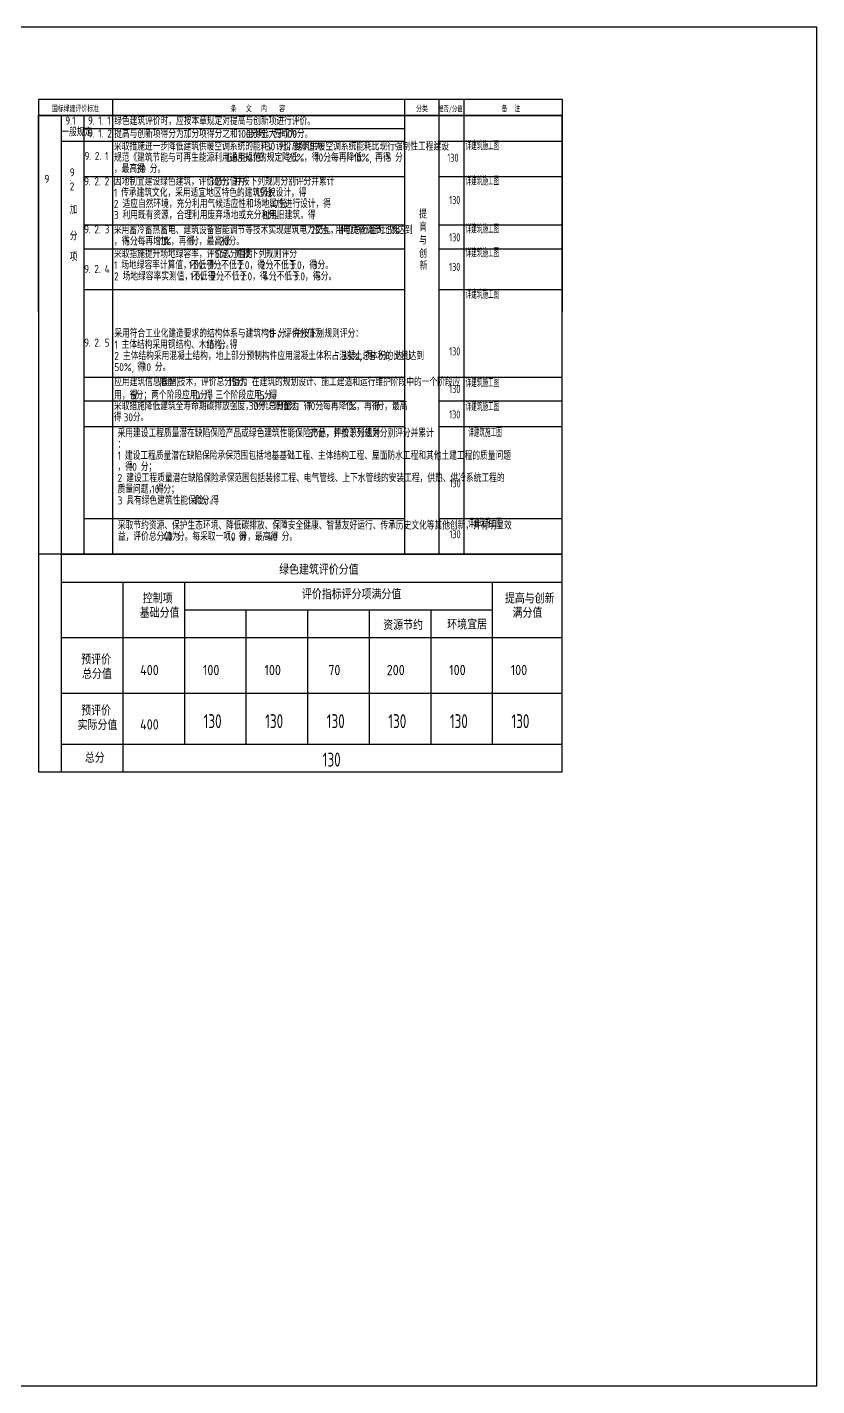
# Model space of a CAD drawing. Extents: x 94474582 to 94642782, y 24631448 to 24690848.
# Drawn here: x 94608256 to 94642782, y 24631448 to 24690848 of the extents above; entities that cross this region are included whole.
import ezdxf

# ---------------------------------------------------------------- set-up
doc = ezdxf.new("R2010")
doc.units = 0
doc.header["$LTSCALE"] = 1000
for name, color, linetype in [('A-TAB', 7, 'Continuous'), ('A-Text(建筑文字)', 33, 'Continuous'), ('A-TXT', 7, 'Continuous'), ('C-ANNO-TTLB', 7, 'Continuous'), ('PUB_TITLE', 4, 'Continuous')]:
    doc.layers.add(name, color=color, linetype=linetype)
doc.styles.add('-黑体', font='simhei.ttf', dxfattribs={"width": 0.7})
doc.styles.get("Standard").update_dxf_attribs({"font": 'gbenor.shx', "bigfont": 'gbcbig.shx'})
doc.styles.add('宋体', font='', dxfattribs={"width": 0.7})
doc.styles.get('宋体').set_extended_font_data('SimSun')

# ---------------------------------------------------------------- blocks, each defined once
blk = doc.blocks.new('AutoBlock_20250323_61', base_point=(94580135, 24638506))
at = {"color": 1, "width": 0.8}
blk.add_attdef('9.2.1', (94580135, 24638506), '', height=350, dxfattribs=at)
blk = doc.blocks.new('AutoBlock_20250323_62', base_point=(94580135, 24636717))
at = {"color": 1, "width": 0.8}
blk.add_attdef('9.2.2', (94580135, 24636717), '', height=350, dxfattribs=at)
blk = doc.blocks.new('AutoBlock_20250323_63', base_point=(94580135, 24635081))
at = {"color": 1, "width": 0.8}
blk.add_attdef('9.2.3', (94580135, 24635081), '', height=350, dxfattribs=at)
blk = doc.blocks.new('AutoBlock_20250323_64', base_point=(94580135, 24633783))
at = {"color": 1, "width": 0.8}
blk.add_attdef('9.2.4', (94580135, 24633783), '', height=350, dxfattribs=at)
blk = doc.blocks.new('AutoBlock_20250323_65', base_point=(94604033, 24685831))
at = {"color": 1, "width": 0.8}
blk.add_attdef('9.2.5', (94604033, 24685831), '', height=350, dxfattribs=at)
blk = doc.blocks.new('AutoBlock_20250323_66', base_point=(94604033, 24684184))
at = {"color": 1, "width": 0.8}
blk.add_attdef('9.2.6', (94604033, 24684184), '', height=350, dxfattribs=at)
blk = doc.blocks.new('AutoBlock_20250323_67', base_point=(94604033, 24683072))
at = {"color": 1, "width": 0.8}
blk.add_attdef('9.2.7', (94604033, 24683072), '', height=350, dxfattribs=at)
blk = doc.blocks.new('AutoBlock_20250323_70', base_point=(94593298, 24669368))
at = {"color": 1, "width": 0.8}
blk.add_attdef('安全耐久总分', (94593298, 24669368), '', height=610, dxfattribs=at)
blk = doc.blocks.new('AutoBlock_20250323_71', base_point=(94595990, 24669368))
at = {"color": 1, "width": 0.8}
blk.add_attdef('健康舒适总分', (94595990, 24669368), '', height=610, dxfattribs=at)
blk = doc.blocks.new('AutoBlock_20250323_72', base_point=(94598681, 24669368))
at = {"color": 1, "width": 0.8}
blk.add_attdef('生活便利总分', (94598681, 24669368), '', height=610, dxfattribs=at)
blk = doc.blocks.new('AutoBlock_20250323_73', base_point=(94601373, 24669368))
at = {"color": 1, "width": 0.8}
blk.add_attdef('资源节约总分', (94601373, 24669368), '', height=610, dxfattribs=at)
blk = doc.blocks.new('AutoBlock_20250323_74', base_point=(94604065, 24669368))
at = {"color": 1, "width": 0.8}
blk.add_attdef('环境宜居总分', (94604065, 24669368), '', height=610, dxfattribs=at)
blk = doc.blocks.new('AutoBlock_20250323_75', base_point=(94606757, 24669368))
at = {"color": 1, "width": 0.8}
blk.add_attdef('提高与创新总分', (94606757, 24669368), '', height=610, dxfattribs=at)
blk = doc.blocks.new('AutoBlock_20250323_178', base_point=(94580867, 24639086))
at = {"color": 1, "width": 0.7}
blk.add_attdef('9.2.1措施_001', (94580853, 24639086), '', height=350, dxfattribs=at)
blk = doc.blocks.new('AutoBlock_20250323_179', base_point=(94580867, 24637538))
at = {"color": 1, "width": 0.7}
blk.add_attdef('9.2.2措施_001', (94580853, 24637538), '', height=350, dxfattribs=at)
blk = doc.blocks.new('AutoBlock_20250323_180', base_point=(94580867, 24635432))
at = {"color": 1, "width": 0.7}
blk.add_attdef('9.2.3措施_001', (94580853, 24635432), '', height=350, dxfattribs=at)
blk = doc.blocks.new('AutoBlock_20250323_181', base_point=(94580867, 24634386))
at = {"color": 1, "width": 0.7}
blk.add_attdef('9.2.4措施_001', (94580853, 24634386), '', height=350, dxfattribs=at)
blk = doc.blocks.new('AutoBlock_20250323_182', base_point=(94604766, 24686604))
at = {"color": 1, "width": 0.7}
blk.add_attdef('9.2.5措施_001', (94604752, 24686604), '', height=350, dxfattribs=at)
blk = doc.blocks.new('AutoBlock_20250323_183', base_point=(94604766, 24684444))
at = {"color": 1, "width": 0.7}
blk.add_attdef('9.2.6措施_001', (94604752, 24684444), '', height=350, dxfattribs=at)
blk = doc.blocks.new('AutoBlock_20250323_184', base_point=(94604766, 24683404))
at = {"color": 1, "width": 0.7}
blk.add_attdef('9.2.7措施_001', (94604752, 24683404), '', height=350, dxfattribs=at)
blk = doc.blocks.new('AutoBlock_20250323_185', base_point=(94604881, 24682268))
at = {"color": 1, "width": 0.7}
blk.add_attdef('9.2.9措施_001', (94604867, 24682268), '', height=350, dxfattribs=at)
blk = doc.blocks.new('AutoBlock_20250323_186', base_point=(94604881, 24678290))
at = {"color": 1, "width": 0.7}
blk.add_attdef('9.2.10措施_001', (94604867, 24678290), '', height=350, dxfattribs=at)
blk = doc.blocks.new('sdafdsfw')
at = {"color": 1, "width": 0.8}
blk.add_attdef('9.2.9', (94604045, 24680704), '', height=350, dxfattribs=at)
blk = doc.blocks.new('9210')
at = {"color": 1, "width": 0.8}
blk.add_attdef('9.2.10', (94604045, 24677783), '', height=350, dxfattribs=at)
blk = doc.blocks.new('BZZF')
at = {"color": 1, "width": 0.8}
blk.add_attdef('标准总分', (94621177, 24658521), '', height=610, dxfattribs=at)

msp = doc.modelspace()

# ---------------------------------------------------------------- linework, layer by layer
at = {"layer": 'A-TAB'}
for p, q in [((94631654, 24667805), (94608756, 24667805)), ((94609748, 24667805), (94609748, 24658289)), ((94631654, 24658289), (94631654, 24667805)), ((94609748, 24658289), (94631654, 24658289))]:
    msp.add_line(p, q, dxfattribs=at)
for points in [[(94609748, 24666591), (94631654, 24666591)], [(94612440, 24666591), (94612440, 24658289)], [(94615132, 24666591), (94615132, 24659503)], [(94628590, 24666591), (94628590, 24659503)], [(94615132, 24665377), (94628590, 24665377)], [(94617823, 24665377), (94617823, 24659503)], [(94620515, 24665377), (94620515, 24659503)], [(94623207, 24665377), (94623207, 24659503)], [(94625899, 24665377), (94625899, 24659503)], [(94609748, 24664163), (94631654, 24664163)], [(94609748, 24661734), (94631654, 24661734)], [(94609748, 24659503), (94631654, 24659503)]]:
    msp.add_lwpolyline(points, dxfattribs=at)
at = {"layer": 'A-TXT'}
for p, q in [((94608756, 24686988), (94626315, 24686988)), ((94631654, 24686988), (94608756, 24686988)), ((94608756, 24686988), (94608756, 24658289)), ((94609748, 24686988), (94609748, 24658289)), ((94609748, 24686988), (94630664, 24686988)), ((94610739, 24686988), (94624754, 24686988)), ((94626254, 24686988), (94631654, 24686988)), ((94626256, 24686988), (94631656, 24686988)), ((94631654, 24658289), (94631654, 24686988)), ((94610740, 24686425), (94624755, 24686425)), ((94609748, 24685862), (94624755, 24685862)), ((94626256, 24685862), (94631656, 24685862)), ((94610740, 24684314), (94624755, 24684314)), ((94626256, 24684314), (94631656, 24684314)), ((94610740, 24682207), (94624755, 24682207)), ((94626256, 24682207), (94631656, 24682207)), ((94610740, 24681162), (94624755, 24681162)), ((94626256, 24681162), (94631656, 24681162)), ((94610739, 24679380), (94624754, 24679380)), ((94626254, 24679380), (94631656, 24679380)), ((94610739, 24675549), (94624754, 24675549)), ((94626254, 24675549), (94631654, 24675549)), ((94610739, 24674515), (94624754, 24674515)), ((94626254, 24674515), (94631654, 24674515)), ((94610739, 24669373), (94624754, 24669373)), ((94626254, 24669373), (94631654, 24669373)), ((94609748, 24667805), (94631654, 24667805)), ((94608756, 24658289), (94631654, 24658289))]:
    msp.add_line(p, q, dxfattribs=at)
msp.add_lwpolyline([(94608756, 24686988), (94631656, 24686988), (94631656, 24687688), (94608756, 24687688)], close=True, dxfattribs=at)
for points in [[(94611991, 24687688), (94611991, 24667805)], [(94624754, 24687688), (94624754, 24667805)], [(94626254, 24687688), (94626254, 24667805)], [(94627354, 24687688), (94627354, 24667805)], [(94610739, 24686988), (94610739, 24667805)]]:
    msp.add_lwpolyline(points, dxfattribs=at)
at = {"layer": 'C-ANNO-TTLB'}
for p, q in [((94608756, 24678409), (94608756, 24686988)), ((94631656, 24678409), (94631656, 24686988)), ((94624754, 24673373), (94610739, 24673373)), ((94631654, 24673373), (94626254, 24673373))]:
    msp.add_line(p, q, dxfattribs=at)
at = {"layer": 'PUB_TITLE'}
msp.add_lwpolyline([(94558682, 24631448), (94642782, 24631448), (94642782, 24690848), (94558682, 24690848)], close=True, dxfattribs=at)

# ---------------------------------------------------------------- block references
at = {"layer": 'C-ANNO-TTLB'}
for name, p, values in [('AutoBlock_20250323_178', (94627439, 24685478), {'9.2.1措施_001': '详建筑施工图'}), ('AutoBlock_20250323_61', (94626627, 24684965), {'9.2.1': '130'}), ('AutoBlock_20250323_179', (94627439, 24683939), {'9.2.2措施_001': '详建筑施工图'}), ('AutoBlock_20250323_62', (94626706, 24683118), {'9.2.2': '130'}), ('AutoBlock_20250323_180', (94627439, 24681836), {'9.2.3措施_001': '详建筑施工图'}), ('AutoBlock_20250323_63', (94626706, 24681485), {'9.2.3': '130'}), ('AutoBlock_20250323_181', (94627439, 24680793), {'9.2.4措施_001': '详建筑施工图'}), ('AutoBlock_20250323_64', (94626706, 24680190), {'9.2.4': '130'}), ('AutoBlock_20250323_182', (94627439, 24678979), {'9.2.5措施_001': '详建筑施工图'}), ('AutoBlock_20250323_65', (94626706, 24676500), {'9.2.5': '130'}), ('AutoBlock_20250323_183', (94627439, 24675113), {'9.2.6措施_001': '详建筑施工图'}), ('AutoBlock_20250323_66', (94626706, 24674853), {'9.2.6': '130'}), ('AutoBlock_20250323_184', (94627439, 24674072), {'9.2.7措施_001': '详建筑施工图'}), ('AutoBlock_20250323_67', (94626706, 24673741), {'9.2.7': '130'}), ('AutoBlock_20250323_185', (94627554, 24672937), {'9.2.9措施_001': '详建筑施工图'}), ('sdafdsfw', (22673, -9976), {'9.2.9': '130'}), ('9210', (22673, -9279), {'9.2.10': '130'}), ('AutoBlock_20250323_186', (94627554, 24668978), {'9.2.10措施_001': '详建筑施工图'}), ('AutoBlock_20250323_70', (94615971, 24660201), {'安全耐久总分': '130'}), ('AutoBlock_20250323_71', (94618663, 24660201), {'健康舒适总分': '130'}), ('AutoBlock_20250323_72', (94621354, 24660201), {'生活便利总分': '130'}), ('AutoBlock_20250323_73', (94624046, 24660201), {'资源节约总分': '130'}), ('AutoBlock_20250323_74', (94626738, 24660201), {'环境宜居总分': '130'}), ('AutoBlock_20250323_75', (94629430, 24660201), {'提高与创新总分': '130'}), ('BZZF', (0, 0), {'标准总分': '130'})]:
    msp.add_blockref(name, p, dxfattribs=at).add_auto_attribs(values)

# ---------------------------------------------------------------- texts
at = {"layer": 'A-TAB'}
for s, height, p in [('绿色建筑评价分值', 434, (94619273, 24666917)), ('控制项', 434, (94613312, 24665656)), ('评价指标评分项满分值', 434, (94620271, 24665838)), ('提高与创新', 434, (94629146, 24665656)), ('基础分值', 434, (94613178, 24665026)), ('满分值', 434, (94629482, 24665026)), ('资源节约', 434, (94623825, 24664490)), ('环境宜居', 434, (94626622, 24664518)), ('预评价', 434, (94610620, 24662984)), ('400', 450, (94613195, 24662517)), ('100', 450, (94615943, 24662517)), ('100', 450, (94618634, 24662517)), ('70', 450, (94621420, 24662517)), ('200', 450, (94623976, 24662517)), ('100', 450, (94626710, 24662517)), ('100', 450, (94629401, 24662517)), ('总分值', 434, (94610656, 24662354)), ('预评价', 434, (94610620, 24660753)), ('实际分值', 434, (94610462, 24660123)), ('400', 450, (94613195, 24660137)), ('总分', 434, (94610778, 24658689))]:
    msp.add_text(s, height=height, dxfattribs=at).set_placement(p)
at = {"layer": 'A-Text(建筑文字)'}
for s, height, p in [('采取措施进一步降低建筑供暖空调系统的能耗，评价总分值为', 337.59, (94612050, 24685460)), ('30', 350, (94618685, 24685460)), ('分。建筑供暖空调系统能耗比现行强制性工程建设', 337.59, (94619269, 24685460)), ('规范《建筑节能与可再生能源利用通用规范》', 337.59, (94612050, 24684970)), ('GB55015', 350, (94616965, 24684970)), ('的规定降低', 337.6, (94618394, 24684970)), ('20%', 350, (94619623, 24684970)), ('，得', 337.6, (94620352, 24684970)), ('10', 350, (94620844, 24684970)), ('分', 338, (94621194, 24684970)), (';', 350, (94621439, 24684970)), ('每再降低', 337.6, (94621541, 24684970)), ('10%,', 350, (94622524, 24684970)), ('再得', 337.6, (94623472, 24684970)), ('5', 350, (94623964, 24684970)), ('分', 338, (94624343, 24684970)), ('因地制宜建设绿色建筑，评价总分值为', 337.59, (94612044, 24683926)), ('，最高得', 337.6, (94612050, 24684480)), ('30', 350, (94613033, 24684480)), ('分。', 337.6, (94613617, 24684480)), ('30', 350, (94616222, 24683926)), ('分，并按下列规则分别评分并累计', 337.59, (94616630, 24683926)), ('1', 350, (94612044, 24683436)), ('传承建筑文化，采用适宜地区特色的建筑风貌设计，得', 337.59, (94612365, 24683436)), ('15', 350, (94618263, 24683436)), ('分', 338, (94618613, 24683436)), (':', 350, (94620317, 24683926)), ('2', 350, (94612044, 24682946)), ('适应自然环境，充分利用气候适应性和场地属性进行设计，得', 337.59, (94612424, 24682946)), (';', 350, (94618859, 24683436)), ('7', 350, (94619059, 24682946)), ('分', 338, (94619263, 24682946)), (';', 350, (94619509, 24682946)), ('3', 350, (94612044, 24682456)), ('利用既有资源，合理利用废弃场地或充分利用旧建筑，得', 337.59, (94612424, 24682456)), ('8', 350, (94618567, 24682456)), ('分。', 337.6, (94618771, 24682456)), ('采用蓄冷蓄热蓄电、建筑设备智能调节等技术实现建筑电力交互，评价总分值为', 337.59, (94612048, 24681803)), ('20', 350, (94620650, 24681803)), ('分。用电负荷调节比例达到', 337.59, (94621058, 24681803)), ('5%', 350, (94624007, 24681803)), ('，得', 337.6, (94612048, 24681313)), ('5', 350, (94612540, 24681313)), ('分', 338, (94612744, 24681313)), (';', 350, (94612990, 24681313)), ('每再增加', 337.6, (94613092, 24681313)), ('1%', 350, (94614075, 24681313)), ('，再得', 337.6, (94614542, 24681313)), ('1', 350, (94615279, 24681313)), ('分，最高得', 337.6, (94615425, 24681313)), ('20', 350, (94616653, 24681313)), ('分。', 337.6, (94617062, 24681313)), ('采取指施提升场地绿容率，评价总分值为', 337.59, (94612051, 24680758)), ('5', 350, (94616474, 24680758)), ('分，并按下列规则评分', 337.6, (94616679, 24680758)), (':', 350, (94619136, 24680758)), ('1', 350, (94612051, 24680268)), ('2', 350, (94612051, 24679778)), ('场地绿容率计算值，不低于', 337.59, (94612372, 24680268)), ('场地绿容率实测值，不低于', 337.59, (94612430, 24679778)), ('1.0', 350, (94615321, 24680268)), ('1.0', 350, (94615379, 24679778)), ('，得', 337.6, (94615758, 24680268)), ('，得', 337.6, (94615817, 24679778)), ('1', 350, (94616250, 24680268)), ('2', 350, (94616308, 24679778)), ('分', 338, (94616396, 24680268)), ('分', 338, (94616512, 24679778)), (';', 350, (94616641, 24680268)), ('不低于', 337.6, (94616743, 24680268)), ('不低于', 337.6, (94616860, 24679778)), ('2.0', 350, (94617481, 24680268)), ('2.0', 350, (94617597, 24679778)), ('，得', 337.6, (94617977, 24680268)), ('，得', 337.6, (94618093, 24679778)), ('2', 350, (94618468, 24680268)), ('4', 350, (94618585, 24679778)), ('分', 338, (94618672, 24680268)), ('分', 338, (94618818, 24679778)), (';', 350, (94618918, 24680268)), ('不低于', 337.6, (94619020, 24680268)), ('不低于', 337.6, (94619166, 24679778)), ('3.0', 350, (94619757, 24680268)), ('3.0', 350, (94619903, 24679778)), ('，得', 337.6, (94620253, 24680268)), ('，得', 337.6, (94620399, 24679778)), ('3', 350, (94620745, 24680268)), ('5', 350, (94620890, 24679778)), ('分。', 337.6, (94620949, 24680268)), ('分。', 337.6, (94621095, 24679778)), (';', 350, (94616758, 24679778)), (';', 350, (94619064, 24679778)), ('采用符合工业化建造要求的结构体系与建筑构件，评价分值为', 337.59, (94612065, 24677279)), ('1', 350, (94612065, 24676789)), ('主体结构采用钢结构、木结构，得', 337.59, (94612385, 24676789)), ('10', 350, (94616072, 24676789)), ('分。', 337.6, (94616597, 24676789)), ('10', 350, (94618700, 24677279)), ('分，并按下列规则评分：', 337.59, (94619225, 24677279)), ('2', 350, (94612065, 24676299)), ('主体结构采用混凝土结构，地上部分预制构件应用混凝土体积占混凝土总体积的比例达到', 337.59, (94612444, 24676299)), ('35%,', 350, (94622028, 24676299)), ('得', 338, (94623034, 24676299)), ('5', 350, (94623280, 24676299)), ('分；达到', 337.6, (94623659, 24676299)), ('50%,', 350, (94612065, 24675809)), ('得', 338, (94613071, 24675809)), ('10', 350, (94613317, 24675809)), ('分。', 337.6, (94613842, 24675809)), ('采取措施降低建筑全寿命期碳排放强度，评价总分值为', 337.59, (94612048, 24674106)), ('30', 350, (94617946, 24674106)), ('分。降低', 337.6, (94618354, 24674106)), ('10%', 350, (94619337, 24674106)), ('，得', 337.6, (94620008, 24674106)), ('10', 350, (94620499, 24674106)), ('分', 338, (94620849, 24674106)), (';', 350, (94621095, 24674106)), ('每再降低', 337.6, (94621197, 24674106)), ('1%', 350, (94622180, 24674106)), ('，再得', 337.6, (94622647, 24674106)), ('1', 350, (94623384, 24674106)), ('分，最高', 337.6, (94623530, 24674106)), ('得', 338, (94612048, 24673616)), ('30', 350, (94612469, 24673616)), ('分。', 337.6, (94612877, 24673616)), ('采用建设工程质量潜在缺陷保险产品或绿色建筑性能保险产品，评价总分值为', 337.59, (94612208, 24672919)), ('30', 350, (94620563, 24672919)), ('分，并按下列规则分别评分并累计', 337.59, (94620972, 24672919)), ('：', 338, (94612208, 24672429)), ('1', 350, (94612208, 24671939)), ('，得', 337.6, (94612208, 24671449)), ('建设工程质量潜在缺陷保险承保范围包括地基基础工程、主体结构工程、屋面防水工程和其他土建工程的质量问题', 337.59, (94612529, 24671939)), ('10', 350, (94612699, 24671449)), ('分；', 337.6, (94613224, 24671449)), ('2', 350, (94612208, 24670959)), ('建设工程质量潜在缺陷保险承保范围包括装修工程、电气管线、上下水管线的安装工程，供热、供冷系统工程的', 337.59, (94612587, 24670959)), ('质量问题，得', 337.6, (94612208, 24670469)), ('10', 350, (94613682, 24670469)), ('分；', 337.6, (94614207, 24670469)), ('3', 350, (94612208, 24669979)), ('具有绿色建筑性能保险，得', 337.59, (94612587, 24669979)), ('10', 350, (94615536, 24669979)), ('分。', 337.6, (94615886, 24669979)), ('采取节约资源、保护生态环境、降低碳排放、保障安全健康、智慧友好运行、传承历史文化等其他创新，并有明显效', 337.59, (94612225, 24668888)), ('益，评价总分值为', 337.6, (94612225, 24668398)), ('40', 350, (94614191, 24668398)), ('分。每采取一项，得', 337.6, (94614804, 24668398)), ('10', 350, (94617015, 24668398)), ('分，最高得', 337.6, (94617540, 24668398)), ('40', 350, (94618769, 24668398)), ('分。', 337.6, (94619382, 24668398))]:
    msp.add_text(s, height=height, dxfattribs=at).set_placement(p)
at = {"layer": 'A-TXT', "width": 0.7}
for s, height, style, p in [('国标绿建评价标准', 262.9, '-黑体', (94609335, 24687163)), ('条', 263, '-黑体', (94617157, 24687163)), ('文', 263, '-黑体', (94617819, 24687163)), ('内', 263, '-黑体', (94618481, 24687163)), ('容', 263, '-黑体', (94619275, 24687163)), ('分类', 262.9, '-黑体', (94625261, 24687163)), ('是否/分值', 240, '宋体', (94626220, 24687163)), ('备  注', 262.9, '-黑体', (94628997, 24687163))]:
    msp.add_text(s, height=height, dxfattribs=dict(at, style=style)).set_placement(p)
at = {"layer": 'A-TXT'}
for s, height, p in [('9', 350, (94609919, 24686587)), ('1', 350, (94610225, 24686587)), ('9', 350, (94610912, 24686587)), ('1', 350, (94611363, 24686587)), ('1', 350, (94611755, 24686587)), ('绿色建筑评价时，应按本章规定对提高与创新项进行评价。', 337.59, (94612062, 24686571)), ('一般规定', 337.6, (94609748, 24686083)), ('.', 338, (94610124, 24686587)), ('9', 350, (94610912, 24686024)), ('.', 338, (94611118, 24686587)), ('.', 338, (94611118, 24686024)), ('1', 350, (94611363, 24686024)), ('.', 338, (94611509, 24686587)), ('.', 338, (94611509, 24686024)), ('2', 350, (94611755, 24686024)), ('提高与创新项得分为加分项得分之和，当得分大于', 337.59, (94612062, 24686008)), ('100', 350, (94617468, 24686008)), ('分时，应取为', 337.6, (94618022, 24686008)), ('100', 350, (94619497, 24686008)), ('分。', 337.6, (94620051, 24686008)), ('9', 350, (94610760, 24685042)), ('.', 338, (94610965, 24685042)), ('2', 350, (94611210, 24685042)), ('.', 338, (94611415, 24685042)), ('1', 350, (94611660, 24685042)), ('9', 350, (94609008, 24684044)), ('9', 350, (94610117, 24684326)), ('9', 350, (94610740, 24683934)), ('2', 350, (94611191, 24683934)), ('2', 350, (94611641, 24683934)), ('2', 350, (94610117, 24683710)), ('.', 338, (94610117, 24684126)), ('.', 338, (94610945, 24683934)), ('.', 338, (94611395, 24683934)), ('加', 338, (94610117, 24682691)), ('提', 338, (94625395, 24682493)), ('分', 338, (94610117, 24681536)), ('9', 350, (94610740, 24681835)), ('2', 350, (94611191, 24681835)), ('3', 350, (94611641, 24681835)), ('高', 338, (94625395, 24681927)), ('.', 338, (94610945, 24681835)), ('.', 338, (94611395, 24681835)), ('与', 338, (94625395, 24681350)), ('项', 338, (94610117, 24680629)), ('创', 338, (94625395, 24680772)), ('9', 350, (94610740, 24680103)), ('.', 338, (94610945, 24680103)), ('2', 350, (94611191, 24680103)), ('.', 338, (94611395, 24680103)), ('4', 350, (94611641, 24680103)), ('新', 338, (94625416, 24680242)), ('9', 350, (94610739, 24676882)), ('2', 350, (94611190, 24676882)), ('5', 350, (94611640, 24676882)), ('.', 338, (94610944, 24676882)), ('.', 338, (94611394, 24676882)), ('应用建筑信息模型', 337.6, (94612061, 24675160)), ('(BIM)', 350, (94614027, 24675160)), ('技术，评价总分值为', 337.6, (94614843, 24675160)), ('15', 350, (94617055, 24675160)), ('分。在建筑的规划设计、施工建造和运行维护阶段中的一个阶段应', 337.59, (94617405, 24675160)), ('用，得', 337.6, (94612061, 24674582)), ('5', 350, (94612798, 24674582)), ('分；两个阶段应用，得', 337.6, (94613002, 24674582)), ('10', 350, (94615459, 24674582)), ('分；三个阶段应用，得', 337.6, (94615809, 24674582)), ('15', 350, (94618267, 24674582)), ('分。', 337.6, (94618617, 24674582))]:
    msp.add_text(s, height=height, dxfattribs=at).set_placement(p)

doc.saveas('drawing.dxf')
